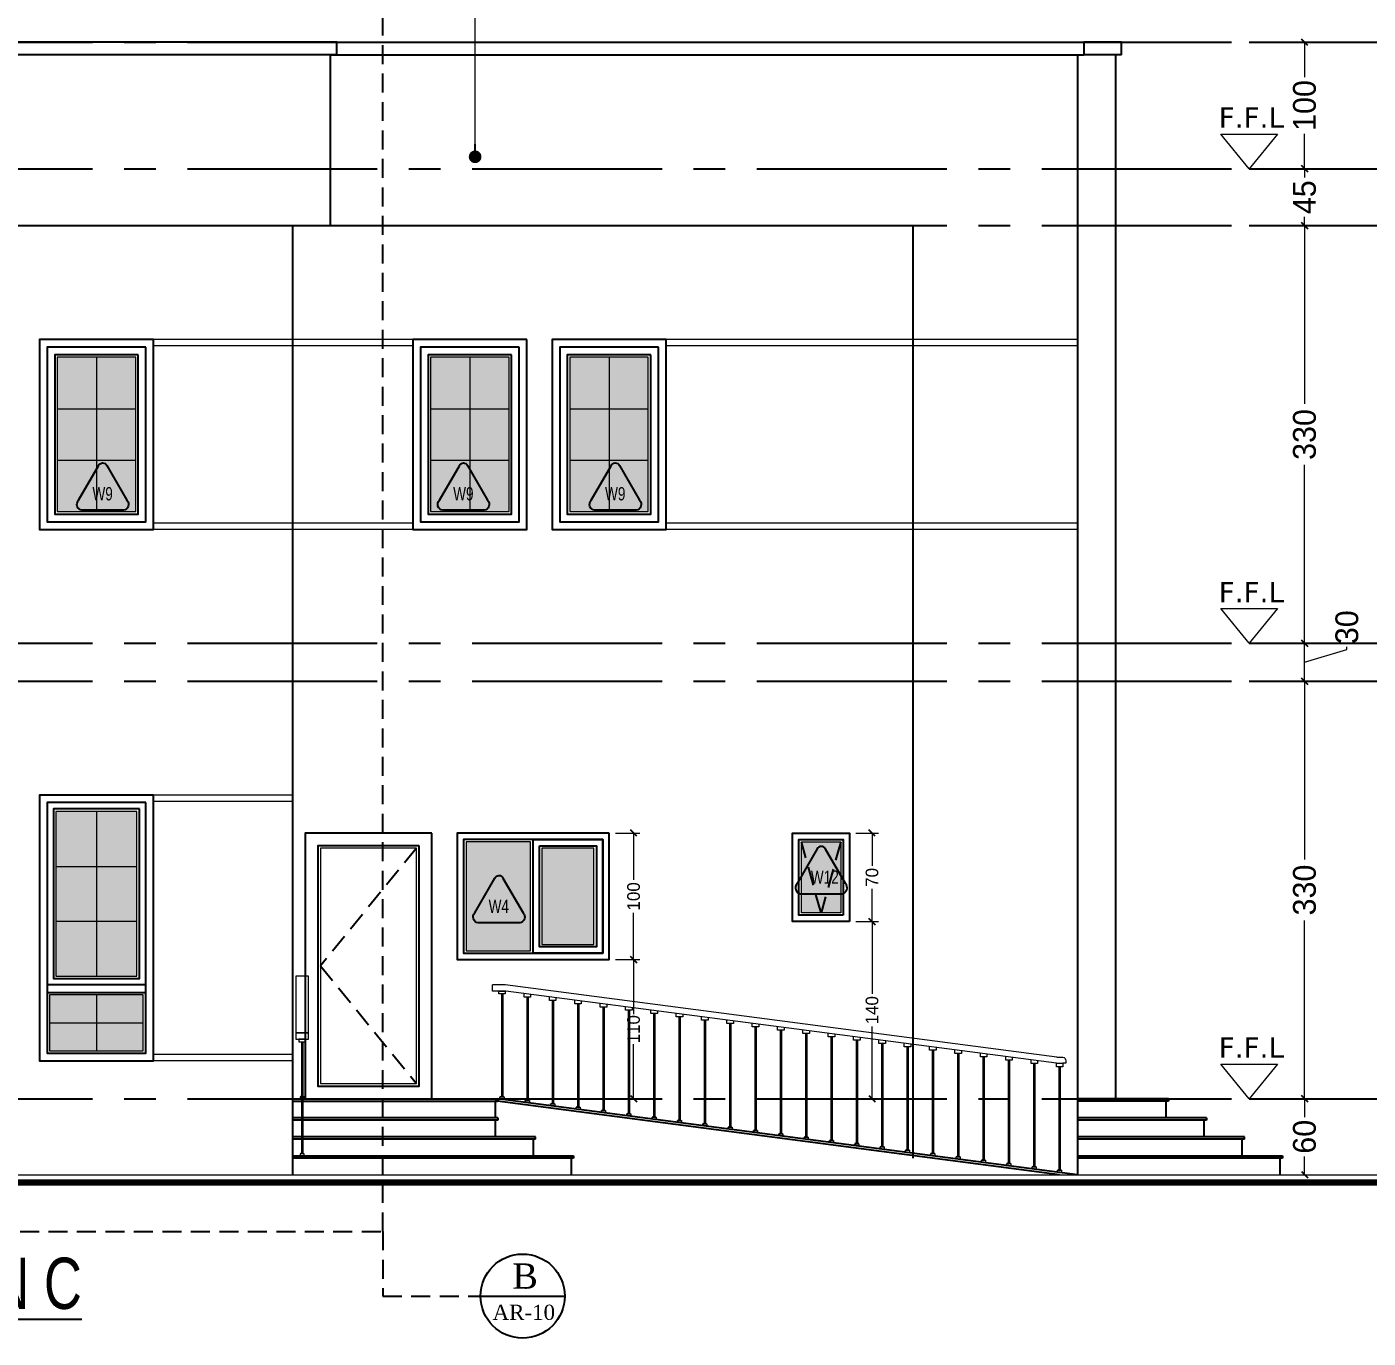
# Model space of a CAD drawing. Header units: centimetres. Extents: x 7997 to 116674, y 1017 to 13844.
# Drawn here: x 66332 to 67391, y 8759 to 9795 of the extents above; entities that cross this region are included whole.
import ezdxf
from ezdxf.enums import TextEntityAlignment as Align

# ---------------------------------------------------------------- set-up
doc = ezdxf.new("R2010")
doc.units = ezdxf.units.CM
doc.header["$LTSCALE"] = 200
doc.header["$PDMODE"] = 2
for name, pattern in [('A-106-Typical Floor Plan$0$HIDDEN', [0.375, 0.25, -0.125]), ('CENTER2', [1.125, 0.75, -0.125, 0.125, -0.125]), ('DASHED2', [0.375, 0.25, -0.125])]:
    doc.linetypes.add(name, pattern=pattern)
for name, color, linetype in [('AXIS', 9, 'CENTER2'), ('COL', 1, 'Continuous'), ('DIM', 11, 'Continuous'), ('GRID', 9, 'DASHED2'), ('STEP', 7, 'Continuous'), ('WIN', 6, 'Continuous'), ('ZZ', 240, 'Continuous')]:
    doc.layers.add(name, color=color, linetype=linetype)
for name, color, linetype, lineweight in [('FIXTURE', 6, 'Continuous', 13), ('HAT', 8, 'Continuous', 9), ('Level 10', 7, 'Continuous', 0), ('TEXT', 6, 'Continuous', 18), ('WALL', 3, 'Continuous', 25)]:
    doc.layers.add(name, color=color, linetype=linetype, lineweight=lineweight)
doc.styles.add('sheet notes', font='verdana.ttf')
doc.styles.add('STYLE1', font='times.ttf')
doc.styles.add('style8', font='swisscl.ttf', dxfattribs={"width": 0.8})
doc.styles.add('SWISS', font='swisscl.ttf')
doc.styles.add('T2', font='')
doc.styles.get('T2').set_extended_font_data('Elisia')
doc.dimstyles.new('NORMAL', dxfattribs={"dimtxt": 18, "dimasz": 5, "dimexe": 5, "dimexo": 5, "dimgap": 1, "dimtad": 0, "dimdec": 0, "dimdsep": 46, "dimtxsty": 'T2', "dimblk1": 'OBLIQUE', "dimblk2": 'OBLIQUE', "dimsah": 1, "dimcen": 0.09, "dimclrd": 4, "dimclre": 4, "dimclrt": 6, "dimadec": 0, "dimazin": 0, "dimtfac": 1, "dimtdec": 0, "dimtofl": 0, "dimtmove": 1, "dimatfit": 2, "dimldrblk": 'OPEN30', "dimfxl": 0, "dimtolj": 1, "dimtzin": 0, "dimlwd": 5, "dimlwe": 5, "dimarcsym": 0})
doc.dimstyles.new('NORMAL-1', dxfattribs={"dimtxt": 10, "dimasz": 5, "dimexe": 5, "dimexo": 5, "dimgap": 1, "dimtad": 0, "dimdec": 0, "dimdsep": 46, "dimtxsty": 'T2', "dimblk1": 'OBLIQUE', "dimblk2": 'OBLIQUE', "dimsah": 1, "dimcen": 0.09, "dimclrd": 4, "dimclre": 4, "dimclrt": 6, "dimadec": 0, "dimazin": 0, "dimtfac": 1, "dimtdec": 0, "dimtofl": 0, "dimtmove": 1, "dimatfit": 3, "dimldrblk": 'OPEN30', "dimfxl": 0, "dimtolj": 1, "dimtzin": 0, "dimlwd": 5, "dimlwe": 5, "dimarcsym": 0})

# ---------------------------------------------------------------- blocks, each defined once
blk = doc.blocks.new('_OBLIQUE')
at = {"color": 0, "linetype": 'ByBlock'}
blk.add_line((-0.5, -0.5), (0.5, 0.5), dxfattribs=at)
blk = doc.blocks.new('DOT')
at = {"color": 0, "linetype": 'ByBlock'}
blk.add_line((-0.5, 0), (-1, 0), dxfattribs=at)
at = {"color": 0, "linetype": 'ByBlock', "const_width": 0.5}
blk.add_lwpolyline([(-0.25, 0, 1), (0.25, 0, 1)], format="xyb", close=True, dxfattribs=at)
blk = doc.blocks.new('*D928')
at = {"layer": 'Defpoints', "color": 0, "transparency": 16777216}
for p in [(67341.1, 8948), (67341.1, 8948), (67341.1, 8888)]:
    blk.add_point(p, dxfattribs=at)
at = {"layer": 'WALL', "color": 4, "lineweight": 5, "transparency": 16777216}
for p, q in [((67341.1, 8948), (67341.1, 8933.6)), ((67341.1, 8888), (67341.1, 8902.5))]:
    blk.add_line(p, q, dxfattribs=at)
at = {"layer": 'WALL', "color": 4, "lineweight": 5, "transparency": 16777216, "xscale": 5, "yscale": 5, "zscale": 5}
for p, rotation in [((67341.1, 8948), 90), ((67341.1, 8888), 270)]:
    blk.add_blockref('_OBLIQUE', p, dxfattribs=dict(at, rotation=rotation))
at = {"layer": 'WALL', "color": 6, "transparency": 16777216, "insert": (67341.1, 8918), "char_height": 18, "attachment_point": 5, "rotation": 90, "style": 'T2'}
blk.add_mtext('\\A1;60', dxfattribs=at)
blk = doc.blocks.new('_Open30')
at = {"color": 0, "linetype": 'ByBlock', "lineweight": -2}
for p, q in [((-1, 0.27), (0, 0)), ((0, 0), (-1, -0.27)), ((0, 0), (-1, 0))]:
    blk.add_line(p, q, dxfattribs=at)
blk = doc.blocks.new('*D929')
at = {"layer": 'Defpoints', "color": 0, "transparency": 16777216}
for p in [(67341.1, 9308), (67341.1, 9308), (67341.1, 9278)]:
    blk.add_point(p, dxfattribs=at)
at = {"layer": 'WALL', "color": 4, "lineweight": 5, "transparency": 16777216}
for p, q in [((67341.1, 9278), (67341.1, 9308)), ((67374.6, 9303.1), (67374.6, 9305.1)), ((67341.1, 9293), (67374.6, 9303.1))]:
    blk.add_line(p, q, dxfattribs=at)
at = {"layer": 'WALL', "color": 4, "lineweight": 5, "transparency": 16777216, "xscale": 5, "yscale": 5, "zscale": 5}
for p, rotation in [((67341.1, 9308), 90), ((67341.1, 9278), 270)]:
    blk.add_blockref('_OBLIQUE', p, dxfattribs=dict(at, rotation=rotation))
at = {"layer": 'WALL', "color": 6, "transparency": 16777216, "insert": (67374.6, 9320.7), "char_height": 18, "attachment_point": 5, "rotation": 90, "style": 'T2'}
blk.add_mtext('\\A1;30', dxfattribs=at)
blk = doc.blocks.new('*D930')
at = {"layer": 'Defpoints', "color": 0, "transparency": 16777216}
for p in [(67341.1, 9683), (67341.1, 9683), (67341.1, 9638)]:
    blk.add_point(p, dxfattribs=at)
at = {"layer": 'WALL', "color": 4, "lineweight": 5, "transparency": 16777216}
for p, q in [((67341.1, 9683), (67341.1, 9676.1)), ((67341.1, 9638), (67341.1, 9645))]:
    blk.add_line(p, q, dxfattribs=at)
at = {"layer": 'WALL', "color": 4, "lineweight": 5, "transparency": 16777216, "xscale": 5, "yscale": 5, "zscale": 5}
for p, rotation in [((67341.1, 9683), 90), ((67341.1, 9638), 270)]:
    blk.add_blockref('_OBLIQUE', p, dxfattribs=dict(at, rotation=rotation))
at = {"layer": 'WALL', "color": 6, "transparency": 16777216, "insert": (67341.1, 9660.5), "char_height": 18, "attachment_point": 5, "rotation": 90, "style": 'T2'}
blk.add_mtext('\\A1;45', dxfattribs=at)
blk = doc.blocks.new('*D940')
at = {"layer": 'Defpoints', "color": 0, "transparency": 16777216}
for p in [(67341.1, 9278), (67347, 9278), (67341.1, 8948)]:
    blk.add_point(p, dxfattribs=at)
at = {"layer": 'DIM', "color": 4, "lineweight": 5, "transparency": 16777216}
for p, q in [((67342, 9278), (67336.1, 9278)), ((67341.1, 9278), (67341.1, 9137.2)), ((67341.1, 8948), (67341.1, 9088.9))]:
    blk.add_line(p, q, dxfattribs=at)
at = {"layer": 'DIM', "color": 4, "lineweight": 5, "transparency": 16777216, "xscale": 5, "yscale": 5, "zscale": 5}
for p, rotation in [((67341.1, 9278), 90), ((67341.1, 8948), 270)]:
    blk.add_blockref('_OBLIQUE', p, dxfattribs=dict(at, rotation=rotation))
at = {"layer": 'DIM', "color": 6, "transparency": 16777216, "insert": (67341.1, 9113), "char_height": 18, "attachment_point": 5, "rotation": 90, "style": 'T2'}
blk.add_mtext('\\A1;330', dxfattribs=at)
blk = doc.blocks.new('*D941')
at = {"layer": 'Defpoints', "color": 0, "transparency": 16777216}
for p in [(67341.1, 9638), (67353.8, 9638), (67341.1, 9308)]:
    blk.add_point(p, dxfattribs=at)
at = {"layer": 'DIM', "color": 4, "lineweight": 5, "transparency": 16777216}
for p, q in [((67348.8, 9638), (67336.1, 9638)), ((67341.1, 9638), (67341.1, 9497.2)), ((67341.1, 9308), (67341.1, 9448.9))]:
    blk.add_line(p, q, dxfattribs=at)
at = {"layer": 'DIM', "color": 4, "lineweight": 5, "transparency": 16777216, "xscale": 5, "yscale": 5, "zscale": 5}
for p, rotation in [((67341.1, 9638), 90), ((67341.1, 9308), 270)]:
    blk.add_blockref('_OBLIQUE', p, dxfattribs=dict(at, rotation=rotation))
at = {"layer": 'DIM', "color": 6, "transparency": 16777216, "insert": (67341.1, 9473), "char_height": 18, "attachment_point": 5, "rotation": 90, "style": 'T2'}
blk.add_mtext('\\A1;330', dxfattribs=at)
blk = doc.blocks.new('*D942')
at = {"layer": 'Defpoints', "color": 0, "transparency": 16777216}
for p in [(67339.4, 9783), (67341.1, 9783), (67341.1, 9683)]:
    blk.add_point(p, dxfattribs=at)
at = {"layer": 'DIM', "color": 4, "lineweight": 5, "transparency": 16777216}
for p, q in [((67341.1, 9783), (67341.1, 9755.5)), ((67344.4, 9783), (67346.1, 9783)), ((67341.1, 9683), (67341.1, 9710.6))]:
    blk.add_line(p, q, dxfattribs=at)
at = {"layer": 'DIM', "color": 4, "lineweight": 5, "transparency": 16777216, "xscale": 5, "yscale": 5, "zscale": 5}
for p, rotation in [((67341.1, 9783), 90), ((67341.1, 9683), 270)]:
    blk.add_blockref('_OBLIQUE', p, dxfattribs=dict(at, rotation=rotation))
at = {"layer": 'DIM', "color": 6, "transparency": 16777216, "insert": (67341.1, 9733), "char_height": 18, "attachment_point": 5, "rotation": 90, "style": 'T2'}
blk.add_mtext('\\A1;100', dxfattribs=at)
blk = doc.blocks.new('*D1434')
at = {"layer": 'Defpoints', "color": 0, "transparency": 16777216}
for p in [(66791.6, 9058), (66811, 9058), (66791.6, 8948)]:
    blk.add_point(p, dxfattribs=at)
at = {"layer": 'DIM', "color": 4, "lineweight": 5, "transparency": 16777216}
for p, q in [((66796.6, 9058), (66816, 9058)), ((66811, 9058), (66811, 9015)), ((66811, 8948), (66811, 8991.1)), ((66796.6, 8948), (66816, 8948))]:
    blk.add_line(p, q, dxfattribs=at)
at = {"layer": 'DIM', "color": 4, "lineweight": 5, "transparency": 16777216, "xscale": 5, "yscale": 5, "zscale": 5}
for p, rotation in [((66811, 9058), 90), ((66811, 8948), 270)]:
    blk.add_blockref('_OBLIQUE', p, dxfattribs=dict(at, rotation=rotation))
at = {"layer": 'DIM', "color": 6, "transparency": 16777216, "insert": (66811, 9003), "char_height": 10, "attachment_point": 5, "rotation": 90, "style": 'T2'}
blk.add_mtext('\\A1;110', dxfattribs=at)
blk = doc.blocks.new('*D1435')
at = {"layer": 'Defpoints', "color": 0, "transparency": 16777216}
for p in [(66791.6, 9158), (66811, 9158), (66791.6, 9058)]:
    blk.add_point(p, dxfattribs=at)
at = {"layer": 'DIM', "color": 4, "lineweight": 5, "transparency": 16777216}
for p, q in [((66796.6, 9158), (66816, 9158)), ((66811, 9158), (66811, 9121)), ((66811, 9058), (66811, 9095.1)), ((66796.6, 9058), (66816, 9058))]:
    blk.add_line(p, q, dxfattribs=at)
at = {"layer": 'DIM', "color": 4, "lineweight": 5, "transparency": 16777216, "xscale": 5, "yscale": 5, "zscale": 5}
for p, rotation in [((66811, 9158), 90), ((66811, 9058), 270)]:
    blk.add_blockref('_OBLIQUE', p, dxfattribs=dict(at, rotation=rotation))
at = {"layer": 'DIM', "color": 6, "transparency": 16777216, "insert": (66811, 9108), "char_height": 10, "attachment_point": 5, "rotation": 90, "style": 'T2'}
blk.add_mtext('\\A1;100', dxfattribs=at)
blk = doc.blocks.new('*D1436')
at = {"layer": 'Defpoints', "color": 0, "ltscale": 150, "transparency": 16777216}
for p in [(66981.6, 9158), (66999.4, 9158), (66981.6, 9088)]:
    blk.add_point(p, dxfattribs=at)
at = {"layer": 'DIM', "color": 4, "lineweight": 5, "ltscale": 150, "transparency": 16777216}
for p, q in [((66986.6, 9158), (67004.4, 9158)), ((66999.4, 9158), (66999.4, 9132.1)), ((66999.4, 9088), (66999.4, 9114)), ((66986.6, 9088), (67004.4, 9088))]:
    blk.add_line(p, q, dxfattribs=at)
at = {"layer": 'DIM', "color": 4, "lineweight": 5, "ltscale": 150, "transparency": 16777216, "xscale": 5, "yscale": 5, "zscale": 5}
for p, rotation in [((66999.4, 9158), 90), ((66999.4, 9088), 270)]:
    blk.add_blockref('_OBLIQUE', p, dxfattribs=dict(at, rotation=rotation))
at = {"layer": 'DIM', "color": 6, "ltscale": 150, "transparency": 16777216, "insert": (66999.4, 9123), "char_height": 10, "attachment_point": 5, "rotation": 90, "style": 'T2'}
blk.add_mtext('\\A1;70', dxfattribs=at)
blk = doc.blocks.new('*D1437')
at = {"layer": 'Defpoints', "color": 0, "ltscale": 150, "transparency": 16777216}
for p in [(66981.6, 9088), (66981.6, 8948), (66999.4, 8948)]:
    blk.add_point(p, dxfattribs=at)
at = {"layer": 'DIM', "color": 4, "lineweight": 5, "ltscale": 150, "transparency": 16777216}
for p, q in [((66986.6, 9088), (67004.4, 9088)), ((66999.4, 9088), (66999.4, 9031)), ((66999.4, 8948), (66999.4, 9005.1)), ((66986.6, 8948), (67004.4, 8948))]:
    blk.add_line(p, q, dxfattribs=at)
at = {"layer": 'DIM', "color": 4, "lineweight": 5, "ltscale": 150, "transparency": 16777216, "xscale": 5, "yscale": 5, "zscale": 5}
for p, rotation in [((66999.4, 9088), 90), ((66999.4, 8948), 270)]:
    blk.add_blockref('_OBLIQUE', p, dxfattribs=dict(at, rotation=rotation))
at = {"layer": 'DIM', "color": 6, "ltscale": 150, "transparency": 16777216, "insert": (66999.4, 9018), "char_height": 10, "attachment_point": 5, "rotation": 90, "style": 'T2'}
blk.add_mtext('\\A1;140', dxfattribs=at)

msp = doc.modelspace()

# ---------------------------------------------------------------- hatches: boundary and pattern name
at = {"layer": 'WALL'}
h = msp.add_hatch(color=5, dxfattribs=at)
h.set_gradient(color1=(0, 0, 255), one_color=1, tint=1, name='INVHEMISPHERICAL')
h.paths.add_polyline_path([(66417.6049, 9534.0491), (66355.6049, 9534.0491), (66355.6049, 9412.0491), (66417.6049, 9412.0491)])
h = msp.add_hatch(color=5, dxfattribs=at)
h.set_gradient(color1=(0, 0, 255), one_color=1, tint=1, name='INVHEMISPHERICAL')
h.paths.add_polyline_path([(66712.6049, 9534.0491), (66650.6049, 9534.0491), (66650.6049, 9412.0491), (66712.6049, 9412.0491)])
h = msp.add_hatch(color=5, dxfattribs=at)
h.set_gradient(color1=(0, 0, 255), one_color=1, tint=1, name='INVHEMISPHERICAL')
h.paths.add_polyline_path([(66822.6049, 9534.0491), (66760.6049, 9534.0491), (66760.6049, 9412.0491), (66822.6049, 9412.0491)])
h = msp.add_hatch(color=5, dxfattribs=at)
h.set_gradient(color1=(0, 0, 255), one_color=1, tint=1, name='INVHEMISPHERICAL')
h.paths.add_polyline_path([(66423.6049, 9030.0491), (66349.6049, 9030.0491), (66349.6049, 8986.0491), (66423.6049, 8986.0491)])
h.paths.add_polyline_path([(66418.6049, 9175.0491), (66354.6049, 9175.0491), (66354.6049, 9045.0491), (66418.6049, 9045.0491)])
h = msp.add_hatch(color=5, dxfattribs=at)
h.set_gradient(color1=(0, 0, 255), one_color=1, tint=1, name='INVHEMISPHERICAL')
h.paths.add_polyline_path([(66779.6049, 9146.0491), (66738.6049, 9146.0491), (66738.6049, 9070.0491), (66779.6049, 9070.0491)])
h.paths.add_polyline_path([(66729.6049, 9151.0491), (66678.6049, 9151.0491), (66678.6049, 9065.0491), (66729.6049, 9065.0491)])
h = msp.add_hatch(color=5, dxfattribs=at)
h.set_gradient(color1=(0, 0, 255), one_color=1, tint=1, name='INVHEMISPHERICAL')
h.paths.add_polyline_path([(66974.6049, 9095.0491), (66943.6049, 9095.0491), (66943.6049, 9151.0491), (66974.6049, 9151.0491)])

# ---------------------------------------------------------------- linework, layer by layer
at = {"layer": 'AXIS'}
for p, q in [((65783.4419, 9783.0491), (67612.1301, 9783.0491)), ((65783.4419, 9683.0491), (67612.1301, 9683.0491)), ((65783.4419, 9638.0491), (67612.1301, 9638.0491)), ((65783.4419, 9308.0491), (67612.1301, 9308.0491)), ((65783.4419, 9278.0491), (67612.1301, 9278.0491)), ((65783.4419, 8948.0491), (67612.1301, 8948.0491))]:
    msp.add_line(p, q, dxfattribs=at)
at = {"layer": 'COL', "ltscale": 150}
for p, q in [((66576.6049, 9783.0491), (66086.6049, 9783.0491)), ((66576.6049, 9773.0491), (66576.6049, 9783.0491)), ((66576.6049, 9773.0491), (66086.6049, 9773.0491)), ((66571.6049, 9638.0491), (66571.6049, 9773.0491)), ((66221.6049, 9638.0491), (66571.6049, 9638.0491)), ((66541.6049, 9638.0491), (66541.6049, 9028.0491)), ((66541.6049, 9638.0491), (66541.6049, 8888.0491))]:
    msp.add_line(p, q, dxfattribs=at)
at = {"layer": 'FIXTURE'}
for p, q in [((66699.4936, 9033.0468), (66699.4936, 9038.0468)), ((66709.4923, 9038.0468), (66699.4936, 9038.0468)), ((66710.1431, 9033.0468), (66699.4936, 9033.0468)), ((66706.5598, 9031.0468), (66706.5598, 8950.0491)), ((66707.5598, 9031.0468), (66707.5598, 8950.0491)), ((67145.3336, 8980.9497), (66709.4923, 9038.0468)), ((67145.0157, 8976.0766), (66710.1431, 9033.0468)), ((66726.5836, 9028.4175), (66726.5836, 8947.1886)), ((66727.5836, 9028.4175), (66727.5836, 8947.1886)), ((66746.6073, 9025.7943), (66746.6073, 8944.5654)), ((66747.6073, 9025.7943), (66747.6073, 8944.5654)), ((66766.6311, 9023.1711), (66766.6311, 8941.9422)), ((66767.6311, 9023.1711), (66767.6311, 8941.9422)), ((66786.6548, 9020.5479), (66786.6548, 8939.319)), ((66787.6548, 9020.5479), (66787.6548, 8939.319)), ((66806.6785, 9017.9247), (66806.6785, 8936.6958)), ((66807.6785, 9017.9247), (66807.6785, 8936.6958)), ((66826.7023, 9015.3015), (66826.7023, 8934.0726)), ((66827.7023, 9015.3015), (66827.7023, 8934.0726)), ((66846.726, 9012.6783), (66846.726, 8931.4494)), ((66847.726, 9012.6783), (66847.726, 8931.4494)), ((66866.7497, 9010.0551), (66866.7497, 8928.8262)), ((66867.7497, 9010.0551), (66867.7497, 8928.8262)), ((66886.7735, 9007.4319), (66886.7735, 8926.203)), ((66887.7735, 9007.4319), (66887.7735, 8926.203)), ((66906.7972, 9004.8087), (66906.7972, 8923.5798)), ((66907.7972, 9004.8087), (66907.7972, 8923.5798)), ((66926.8209, 9002.1855), (66926.8209, 8920.9566)), ((66927.8209, 9002.1855), (66927.8209, 8920.9566)), ((66946.8447, 8999.5623), (66946.8447, 8918.3334)), ((66947.8447, 8999.5623), (66947.8447, 8918.3334)), ((66548.6512, 8993.0491), (66548.6512, 8950.0491)), ((66548.6512, 8993.0491), (66548.6512, 8905.0491)), ((66549.6512, 8993.0491), (66549.6512, 8950.0491)), ((66549.6512, 8993.0491), (66549.6512, 8905.0491)), ((66966.8684, 8996.9391), (66966.8684, 8915.7102)), ((66967.8684, 8996.9391), (66967.8684, 8915.7102)), ((66986.8921, 8994.3159), (66986.8921, 8913.087)), ((66987.8921, 8994.3159), (66987.8921, 8913.087)), ((67006.9159, 8991.6927), (67006.9159, 8910.4638)), ((67007.9159, 8991.6927), (67007.9159, 8910.4638)), ((67026.9396, 8989.0695), (67026.9396, 8907.8406)), ((67027.9396, 8989.0695), (67027.9396, 8907.8406)), ((67046.9633, 8986.4463), (67046.9633, 8905.2174)), ((67047.9633, 8986.4463), (67047.9633, 8905.2174)), ((67066.9871, 8983.8232), (67066.9871, 8902.5942)), ((67067.9871, 8983.8232), (67067.9871, 8902.5942)), ((67087.0108, 8981.2), (67087.0108, 8899.971)), ((67088.0108, 8981.2), (67088.0108, 8899.971)), ((67107.0346, 8978.5768), (67107.0346, 8897.3478)), ((67108.0346, 8978.5768), (67108.0346, 8897.3478)), ((67145.3336, 8980.9497), (67150.1483, 8980.9497)), ((67127.0583, 8975.9536), (67127.0583, 8894.7247)), ((67128.0583, 8975.9536), (67128.0583, 8894.7247)), ((67145.0157, 8976.0766), (67150.1483, 8976.0766)), ((67147.082, 8973.3304), (67147.082, 8892.1015)), ((67148.082, 8973.3304), (67148.082, 8892.1015))]:
    msp.add_line(p, q, dxfattribs=at)
for points in [[(66554.2778, 9045.0491), (66544.0247, 9045.0491), (66544.0247, 9000.0491), (66554.2778, 9000.0491)], [(66704.4936, 9033.0468), (66709.6261, 9033.0468), (66709.6261, 9031.0468), (66704.4936, 9031.0468)], [(66554.2778, 9000.0491), (66544.0247, 9000.0491), (66544.0247, 8995.0491), (66554.2778, 8995.0491)], [(66551.7175, 8995.0491), (66546.5849, 8995.0491), (66546.5849, 8993.0491), (66551.7175, 8993.0491)], [(66550.7912, 8949.513), (66547.535, 8949.513), (66547.535, 8948.0491), (66550.7912, 8948.0491)], [(66550.7912, 8904.513), (66547.535, 8904.513), (66547.535, 8903.0491), (66550.7912, 8903.0491)]]:
    msp.add_lwpolyline(points, close=True, dxfattribs=at)
for points in [[(66729.6499, 9030.4913), (66729.6499, 9028.4175), (66724.5173, 9028.4175), (66724.5173, 9031.1637)], [(66749.6736, 9027.8682), (66749.6736, 9025.7943), (66744.541, 9025.7943), (66744.541, 9028.5405)], [(66769.6973, 9025.245), (66769.6973, 9023.1711), (66764.5648, 9023.1711), (66764.5648, 9025.9173)], [(66789.7211, 9022.6218), (66789.7211, 9020.5479), (66784.5885, 9020.5479), (66784.5885, 9023.2941)], [(66809.7448, 9019.9986), (66809.7448, 9017.9247), (66804.6122, 9017.9247), (66804.6122, 9020.671)], [(66829.7685, 9017.3754), (66829.7685, 9015.3015), (66824.636, 9015.3015), (66824.636, 9018.0478)], [(66849.7923, 9014.7522), (66849.7923, 9012.6783), (66844.6597, 9012.6783), (66844.6597, 9015.4246)], [(66869.816, 9012.129), (66869.816, 9010.0551), (66864.6834, 9010.0551), (66864.6834, 9012.8014)], [(66889.8398, 9009.5058), (66889.8398, 9007.4319), (66884.7072, 9007.4319), (66884.7072, 9010.1782)], [(66909.8635, 9006.8826), (66909.8635, 9004.8087), (66904.7309, 9004.8087), (66904.7309, 9007.555)], [(66929.8872, 9004.2594), (66929.8872, 9002.1855), (66924.7547, 9002.1855), (66924.7547, 9004.9318)], [(66949.911, 9001.6362), (66949.911, 8999.5623), (66944.7784, 8999.5623), (66944.7784, 9002.3086)], [(66969.9347, 8999.013), (66969.9347, 8996.9391), (66964.8021, 8996.9391), (66964.8021, 8999.6854)], [(66989.9584, 8996.3898), (66989.9584, 8994.3159), (66984.8259, 8994.3159), (66984.8259, 8997.0622)], [(67009.9822, 8993.7666), (67009.9822, 8991.6927), (67004.8496, 8991.6927), (67004.8496, 8994.439)], [(67030.0059, 8991.1434), (67030.0059, 8989.0695), (67024.8733, 8989.0695), (67024.8733, 8991.8158)], [(67050.0296, 8988.5202), (67050.0296, 8986.4463), (67044.8971, 8986.4463), (67044.8971, 8989.1926)], [(67070.0534, 8985.897), (67070.0534, 8983.8232), (67064.9208, 8983.8232), (67064.9208, 8986.5694)], [(67090.0771, 8983.2738), (67090.0771, 8981.2), (67084.9445, 8981.2), (67084.9445, 8983.9462)], [(67110.1008, 8980.6506), (67110.1008, 8978.5768), (67104.9683, 8978.5768), (67104.9683, 8981.323)], [(67130.1246, 8978.0274), (67130.1246, 8975.9536), (67124.992, 8975.9536), (67124.992, 8978.6998)], [(67150.1483, 8976.0766), (67150.1483, 8973.3304), (67145.0157, 8973.3304), (67145.0157, 8976.0766)], [(66550.1755, 8949.513), (66550.1755, 8950.0491), (66548.2156, 8950.0491), (66548.2156, 8949.513)], [(66705.4199, 8947.7898), (66705.4199, 8949.513), (66708.6761, 8949.513), (66708.6761, 8947.3246)], [(66706.0355, 8949.513), (66706.0355, 8950.0491), (66707.9954, 8950.0491), (66707.9954, 8949.513)], [(66725.4436, 8945.1881), (66725.4436, 8946.6525), (66728.6998, 8946.6525), (66728.6998, 8944.7615)], [(66726.0593, 8946.6525), (66726.0593, 8947.1886), (66728.0192, 8947.1886), (66728.0192, 8946.6525)], [(66746.083, 8944.0293), (66746.083, 8944.5654), (66748.0429, 8944.5654), (66748.0429, 8944.0293)], [(66745.4674, 8942.5649), (66745.4674, 8944.0293), (66748.7235, 8944.0293), (66748.7235, 8942.1383)], [(66765.4911, 8939.9417), (66765.4911, 8941.4061), (66768.7473, 8941.4061), (66768.7473, 8939.5152)], [(66766.1068, 8941.4061), (66766.1068, 8941.9422), (66768.0666, 8941.9422), (66768.0666, 8941.4061)], [(66785.5148, 8937.3185), (66785.5148, 8938.7829), (66788.771, 8938.7829), (66788.771, 8936.892)], [(66786.1305, 8938.7829), (66786.1305, 8939.319), (66788.0904, 8939.319), (66788.0904, 8938.7829)], [(66805.5386, 8934.6953), (66805.5386, 8936.1597), (66808.7947, 8936.1597), (66808.7947, 8934.2688)], [(66806.1542, 8936.1597), (66806.1542, 8936.6958), (66808.1141, 8936.6958), (66808.1141, 8936.1597)], [(66826.178, 8933.5365), (66826.178, 8934.0726), (66828.1378, 8934.0726), (66828.1378, 8933.5365)], [(66825.5623, 8932.0721), (66825.5623, 8933.5365), (66828.8185, 8933.5365), (66828.8185, 8931.6456)], [(66845.586, 8929.4489), (66845.586, 8930.9133), (66848.8422, 8930.9133), (66848.8422, 8929.0224)], [(66846.2017, 8930.9133), (66846.2017, 8931.4494), (66848.1616, 8931.4494), (66848.1616, 8930.9133)], [(66865.6098, 8926.8257), (66865.6098, 8928.2901), (66868.866, 8928.2901), (66868.866, 8926.3992)], [(66866.2254, 8928.2901), (66866.2254, 8928.8262), (66868.1853, 8928.8262), (66868.1853, 8928.2901)], [(66885.6335, 8924.2025), (66885.6335, 8925.6669), (66888.8897, 8925.6669), (66888.8897, 8923.776)], [(66886.2492, 8925.6669), (66886.2492, 8926.203), (66888.209, 8926.203), (66888.209, 8925.6669)], [(66906.2729, 8923.0437), (66906.2729, 8923.5798), (66908.2328, 8923.5798), (66908.2328, 8923.0437)], [(66905.6572, 8921.5793), (66905.6572, 8923.0437), (66908.9134, 8923.0437), (66908.9134, 8921.1528)], [(66925.681, 8918.9562), (66925.681, 8920.4205), (66928.9372, 8920.4205), (66928.9372, 8918.5296)], [(66926.2966, 8920.4205), (66926.2966, 8920.9566), (66928.2565, 8920.9566), (66928.2565, 8920.4205)], [(66945.7047, 8916.333), (66945.7047, 8917.7973), (66948.9609, 8917.7973), (66948.9609, 8915.9064)], [(66946.3204, 8917.7973), (66946.3204, 8918.3334), (66948.2803, 8918.3334), (66948.2803, 8917.7973)], [(66965.7284, 8913.7098), (66965.7284, 8915.1741), (66968.9846, 8915.1741), (66968.9846, 8913.2832)], [(66966.3441, 8915.1741), (66966.3441, 8915.7102), (66968.304, 8915.7102), (66968.304, 8915.1741)], [(66986.3678, 8912.5509), (66986.3678, 8913.087), (66988.3277, 8913.087), (66988.3277, 8912.5509)], [(66550.1755, 8904.513), (66550.1755, 8905.0491), (66548.2156, 8905.0491), (66548.2156, 8904.513)], [(66985.7522, 8911.0866), (66985.7522, 8912.5509), (66989.0084, 8912.5509), (66989.0084, 8910.66)], [(67005.7759, 8908.4634), (67005.7759, 8909.9277), (67009.0321, 8909.9277), (67009.0321, 8908.0368)], [(67006.3916, 8909.9277), (67006.3916, 8910.4638), (67008.3515, 8910.4638), (67008.3515, 8909.9277)], [(67025.7997, 8905.8402), (67025.7997, 8907.3046), (67029.0558, 8907.3046), (67029.0558, 8905.4136)], [(67026.4153, 8907.3046), (67026.4153, 8907.8406), (67028.3752, 8907.8406), (67028.3752, 8907.3046)], [(67045.8234, 8903.217), (67045.8234, 8904.6814), (67049.0796, 8904.6814), (67049.0796, 8902.7904)], [(67046.4391, 8904.6814), (67046.4391, 8905.2174), (67048.3989, 8905.2174), (67048.3989, 8904.6814)], [(67065.8471, 8900.5938), (67065.8471, 8902.0582), (67069.1033, 8902.0582), (67069.1033, 8900.1672)], [(67066.4628, 8902.0582), (67066.4628, 8902.5942), (67068.4227, 8902.5942), (67068.4227, 8902.0582)], [(67085.8709, 8897.9706), (67085.8709, 8899.435), (67089.127, 8899.435), (67089.127, 8897.544)], [(67086.4865, 8899.435), (67086.4865, 8899.971), (67088.4464, 8899.971), (67088.4464, 8899.435)], [(67105.8946, 8895.3474), (67105.8946, 8896.8118), (67109.1508, 8896.8118), (67109.1508, 8894.9208)], [(67106.5103, 8896.8118), (67106.5103, 8897.3478), (67108.4701, 8897.3478), (67108.4701, 8896.8118)], [(67125.9183, 8892.7242), (67125.9183, 8894.1886), (67129.1745, 8894.1886), (67129.1745, 8892.2976)], [(67126.534, 8894.1886), (67126.534, 8894.7247), (67128.4939, 8894.7247), (67128.4939, 8894.1886)], [(67145.9421, 8890.101), (67145.9421, 8891.5654), (67149.1983, 8891.5654), (67149.1983, 8889.6744)], [(67146.5577, 8891.5654), (67146.5577, 8892.1015), (67148.5176, 8892.1015), (67148.5176, 8891.5654)]]:
    msp.add_lwpolyline(points, dxfattribs=at)
msp.add_lwpolyline([(67150.1483, 8980.9497, -0.351597804), (67152.4983, 8978.021), (67152.4983, 8976.0766), (67150.1483, 8976.0766)], format="xyb", dxfattribs=at)
at = {"layer": 'GRID', "linetype": 'Continuous', "ltscale": 150}
msp.add_line((66690.0608, 8792.0694), (66756.5395, 8792.0694), dxfattribs=at)
msp.add_circle((66723.3001, 8792.0694), 33.2394, dxfattribs=at)
at = {"layer": 'HAT', "ltscale": 150}
for p, q in [((66636.6049, 9548.0491), (66431.6049, 9548.0491)), ((66636.6049, 9543.0491), (66431.6049, 9543.0491)), ((67161.6049, 9548.0491), (66836.6049, 9548.0491)), ((67161.6049, 9543.0491), (66836.6049, 9543.0491)), ((66386.6049, 9534.0491), (66386.6049, 9412.0491)), ((66681.6049, 9534.0491), (66681.6049, 9412.0491)), ((66791.6049, 9534.0491), (66791.6049, 9412.0491)), ((66355.6049, 9493.3824), (66417.6049, 9493.3824)), ((66650.6049, 9493.3824), (66712.6049, 9493.3824)), ((66760.6049, 9493.3824), (66822.6049, 9493.3824)), ((66355.6049, 9452.7158), (66417.6049, 9452.7158)), ((66650.6049, 9452.7158), (66712.6049, 9452.7158)), ((66760.6049, 9452.7158), (66822.6049, 9452.7158)), ((66636.6049, 9403.0491), (66431.6049, 9403.0491)), ((67161.6049, 9403.0491), (66836.6049, 9403.0491)), ((66636.6049, 9398.0491), (66431.6049, 9398.0491)), ((67161.6049, 9398.0491), (66836.6049, 9398.0491)), ((66541.6049, 9188.0491), (66431.6049, 9188.0491)), ((66541.6049, 9183.0491), (66431.6049, 9183.0491)), ((66386.6049, 9175.0491), (66386.6049, 9045.0491)), ((66354.6049, 9131.7158), (66418.6049, 9131.7158)), ((66354.6049, 9088.3824), (66418.6049, 9088.3824)), ((66386.6049, 9030.0491), (66386.6049, 8986.0491)), ((66349.6049, 9008.0491), (66423.6049, 9008.0491)), ((66541.6049, 8983.0491), (66431.6049, 8983.0491)), ((66541.6049, 8978.0491), (66431.6049, 8978.0491))]:
    msp.add_line(p, q, dxfattribs=at)
at = {"layer": 'HAT'}
for points in [[(67275.0219, 9710.3628), (67319.6328, 9710.3628), (67297.3274, 9683.0491)], [(67275.0219, 9335.3628), (67319.6328, 9335.3628), (67297.3274, 9308.0491)], [(66639.6049, 9146.0491), (66563.6049, 9146.0491), (66563.6049, 8960.0491), (66639.6049, 8960.0491)], [(66729.6049, 9151.0491), (66678.6049, 9151.0491), (66678.6049, 9065.0491), (66729.6049, 9065.0491)], [(66779.6049, 9146.0491), (66738.6049, 9146.0491), (66738.6049, 9070.0491), (66779.6049, 9070.0491)], [(66974.6049, 9095.0491), (66943.6049, 9095.0491), (66943.6049, 9151.0491), (66974.6049, 9151.0491)], [(67275.0219, 8975.3628), (67319.6328, 8975.3628), (67297.3274, 8948.0491)]]:
    msp.add_lwpolyline(points, close=True, dxfattribs=at)
at = {"layer": 'HAT', "ltscale": 150}
for points in [[(66417.6049, 9534.0491), (66355.6049, 9534.0491), (66355.6049, 9412.0491), (66417.6049, 9412.0491)], [(66712.6049, 9534.0491), (66650.6049, 9534.0491), (66650.6049, 9412.0491), (66712.6049, 9412.0491)], [(66822.6049, 9534.0491), (66760.6049, 9534.0491), (66760.6049, 9412.0491), (66822.6049, 9412.0491)], [(66418.6049, 9175.0491), (66354.6049, 9175.0491), (66354.6049, 9045.0491), (66418.6049, 9045.0491)], [(66423.6049, 9030.0491), (66349.6049, 9030.0491), (66349.6049, 8986.0491), (66423.6049, 8986.0491)]]:
    msp.add_lwpolyline(points, close=True, dxfattribs=at)
at = {"layer": 'Level 10'}
msp.add_line((65783.4419, 8888.0491), (67612.1301, 8888.0491), dxfattribs=at)
at = {"layer": 'Level 10', "const_width": 5}
msp.add_lwpolyline([(67612.1301, 8881.8195), (65783.4419, 8881.8195)], dxfattribs=at)
at = {"layer": 'STEP'}
for p, q in [((67297.3274, 9783.0491), (67381.4461, 9783.0491)), ((67297.3274, 9683.0491), (67381.4461, 9683.0491)), ((67297.3274, 9638.0491), (67381.4461, 9638.0491)), ((67297.3274, 9308.0491), (67381.4461, 9308.0491)), ((67297.3274, 9278.0491), (67381.4461, 9278.0491)), ((66541.6049, 8948.0491), (66703.6049, 8948.0491)), ((66541.6049, 8948.0491), (66541.6049, 8888.0491)), ((66541.6049, 8946.0491), (66703.4627, 8946.0491)), ((66703.6049, 8946.0491), (66701.6049, 8946.0491)), ((66701.6049, 8946.0491), (66701.6049, 8933.0491)), ((67147.4627, 8888.0491), (66703.4627, 8946.0491)), ((67161.6049, 8888.0491), (66703.6049, 8948.0491)), ((66703.6049, 8948.0491), (66703.6049, 8946.0491)), ((67233.6049, 8948.0491), (67161.6049, 8948.0491)), ((67231.6049, 8946.0491), (67161.6049, 8946.0491)), ((67233.6049, 8946.0491), (67231.6049, 8946.0491)), ((67231.6049, 8946.0491), (67231.6049, 8933.0491)), ((67233.6049, 8948.0491), (67233.6049, 8946.0491)), ((67297.3274, 8948.0491), (67381.4461, 8948.0491)), ((66703.6049, 8933.0491), (66541.6049, 8933.0491)), ((66701.6049, 8931.0491), (66541.6049, 8931.0491)), ((66703.6049, 8931.0491), (66701.6049, 8931.0491)), ((66701.6049, 8931.0491), (66701.6049, 8918.0491)), ((66703.6049, 8933.0491), (66703.6049, 8931.0491)), ((67263.6049, 8933.0491), (67161.6049, 8933.0491)), ((67261.6049, 8931.0491), (67161.6049, 8931.0491)), ((67263.6049, 8931.0491), (67261.6049, 8931.0491)), ((67261.6049, 8931.0491), (67261.6049, 8918.0491)), ((67263.6049, 8933.0491), (67263.6049, 8931.0491)), ((66733.6049, 8918.0491), (66541.6049, 8918.0491)), ((66731.6049, 8916.0491), (66541.6049, 8916.0491)), ((66733.6049, 8916.0491), (66731.6049, 8916.0491)), ((66731.6049, 8916.0491), (66731.6049, 8903.0491)), ((66733.6049, 8916.0491), (66733.6049, 8918.0491)), ((67293.6049, 8918.0491), (67161.6049, 8918.0491)), ((67291.6049, 8916.0491), (67161.6049, 8916.0491)), ((67293.6049, 8916.0491), (67291.6049, 8916.0491)), ((67291.6049, 8916.0491), (67291.6049, 8903.0491)), ((67293.6049, 8916.0491), (67293.6049, 8918.0491)), ((66541.6049, 8903.0491), (66763.6049, 8903.0491)), ((66763.6049, 8903.0491), (66763.6049, 8901.0491)), ((67161.6049, 8903.0491), (67323.6049, 8903.0491)), ((67323.6049, 8903.0491), (67323.6049, 8901.0491)), ((66761.6049, 8901.0491), (66541.6049, 8901.0491)), ((66763.6049, 8901.0491), (66761.6049, 8901.0491)), ((66761.6049, 8901.0491), (66761.6049, 8888.0491)), ((67321.6049, 8901.0491), (67161.6049, 8901.0491)), ((67323.6049, 8901.0491), (67321.6049, 8901.0491)), ((67321.6049, 8901.0491), (67321.6049, 8888.0491))]:
    msp.add_line(p, q, dxfattribs=at)
for points in [[(66388.3243, 9448.3306, -0.649814494), (66394.7843, 9448.4699), (66410.6351, 9421.0155, -0.613632074), (66407.9987, 9413.0925), (66375.1903, 9413.0925, -0.613632074), (66372.5539, 9421.0155)], [(66673.3243, 9448.3306, -0.649814494), (66679.7843, 9448.4699), (66695.6351, 9421.0155, -0.613632074), (66692.9987, 9413.0925), (66660.1903, 9413.0925, -0.613632074), (66657.5539, 9421.0155)], [(66793.3243, 9448.3306, -0.649814494), (66799.7843, 9448.4699), (66815.6351, 9421.0155, -0.613632074), (66812.9987, 9413.0925), (66780.1903, 9413.0925, -0.613632074), (66777.5539, 9421.0155)], [(66962.5485, 9145.3464, 0.649814494), (66956.0885, 9145.4856), (66940.2377, 9118.0312, 0.613632074), (66942.874, 9110.1083), (66975.6825, 9110.1083, 0.613632074), (66978.3189, 9118.0312)], [(66701.3225, 9122.335, -0.649814494), (66707.7825, 9122.4742), (66723.6333, 9095.0198, -0.613632074), (66720.9969, 9087.0969), (66688.1885, 9087.0969, -0.613632074), (66685.5521, 9095.0198)]]:
    msp.add_lwpolyline(points, format="xyb", close=True, dxfattribs=at)
at = {"layer": 'WALL', "ltscale": 150}
for p, q in [((66571.6049, 9783.0491), (67166.6049, 9783.0491)), ((67166.6049, 9783.0491), (67166.6049, 9773.0491)), ((66571.6049, 9773.0491), (67166.6049, 9773.0491)), ((67161.6049, 9773.0491), (67161.6049, 8888.0491)), ((66571.6049, 9638.0491), (67031.6049, 9638.0491))]:
    msp.add_line(p, q, dxfattribs=at)
at = {"layer": 'WALL'}
msp.add_line((67031.6049, 9638.0491), (67031.6049, 8901.1919), dxfattribs=at)
at = {"layer": 'WALL', "color": 8, "linetype": 'A-106-Typical Floor Plan$0$HIDDEN', "ltscale": 0.3}
msp.add_lwpolyline([(66612.873, 9845.3789), (66056.2443, 9845.3789), (66056.2443, 8843.263), (66612.873, 8843.263)], close=True, dxfattribs=at)
at = {"layer": 'WALL', "ltscale": 150}
for points in [[(66431.6049, 9548.0491), (66341.6049, 9548.0491), (66341.6049, 9398.0491), (66431.6049, 9398.0491)], [(66726.6049, 9548.0491), (66636.6049, 9548.0491), (66636.6049, 9398.0491), (66726.6049, 9398.0491)], [(66836.6049, 9548.0491), (66746.6049, 9548.0491), (66746.6049, 9398.0491), (66836.6049, 9398.0491)], [(66431.6049, 9188.0491), (66341.6049, 9188.0491), (66341.6049, 8978.0491), (66431.6049, 8978.0491)]]:
    msp.add_lwpolyline(points, close=True, dxfattribs=at)
at = {"layer": 'WALL'}
for points in [[(66651.6049, 9158.0491), (66551.6049, 9158.0491), (66551.6049, 8948.0491), (66651.6049, 8948.0491)], [(66791.6049, 9158.0491), (66671.6049, 9158.0491), (66671.6049, 9058.0491), (66791.6049, 9058.0491)], [(66981.6049, 9088.0491), (66936.6049, 9088.0491), (66936.6049, 9158.0491), (66981.6049, 9158.0491)]]:
    msp.add_lwpolyline(points, close=True, dxfattribs=at)
at = {"layer": 'WALL', "color": 8, "linetype": 'A-106-Typical Floor Plan$0$HIDDEN', "ltscale": 0.3}
for points in [[(66639.6049, 9146.0491), (66563.6049, 9053.0491), (66639.6049, 8960.0491)], [(66974.6049, 9151.0491), (66959.1049, 9095.0491), (66943.6049, 9151.0491)], [(66612.873, 8843.263), (66612.873, 8792.0694), (66690.0608, 8792.0694)]]:
    msp.add_lwpolyline(points, dxfattribs=at)
at = {"layer": 'WIN', "ltscale": 150}
for p, q in [((67196.6049, 9783.0491), (67166.6049, 9783.0491)), ((67196.6049, 9773.0491), (67196.6049, 9783.0491)), ((67196.6049, 9773.0491), (67166.6049, 9773.0491)), ((67191.6049, 9773.0491), (67191.6049, 8948.0491))]:
    msp.add_line(p, q, dxfattribs=at)
for points in [[(66425.6049, 9542.0491), (66347.6049, 9542.0491), (66347.6049, 9404.0491), (66425.6049, 9404.0491)], [(66720.6049, 9542.0491), (66642.6049, 9542.0491), (66642.6049, 9404.0491), (66720.6049, 9404.0491)], [(66830.6049, 9542.0491), (66752.6049, 9542.0491), (66752.6049, 9404.0491), (66830.6049, 9404.0491)], [(66419.6049, 9536.0491), (66353.6049, 9536.0491), (66353.6049, 9410.0491), (66419.6049, 9410.0491)], [(66714.6049, 9536.0491), (66648.6049, 9536.0491), (66648.6049, 9410.0491), (66714.6049, 9410.0491)], [(66824.6049, 9536.0491), (66758.6049, 9536.0491), (66758.6049, 9410.0491), (66824.6049, 9410.0491)], [(66425.6049, 9182.0491), (66347.6049, 9182.0491), (66347.6049, 8984.0491), (66425.6049, 8984.0491)], [(66420.6049, 9177.0491), (66352.6049, 9177.0491), (66352.6049, 9043.0491), (66420.6049, 9043.0491)], [(66425.6049, 9038.0491), (66347.6049, 9038.0491), (66347.6049, 9032.0491), (66425.6049, 9032.0491)]]:
    msp.add_lwpolyline(points, close=True, dxfattribs=at)
at = {"layer": 'WIN'}
for points in [[(66641.6049, 9148.0491), (66561.6049, 9148.0491), (66561.6049, 8958.0491), (66641.6049, 8958.0491)], [(66786.6049, 9153.0491), (66676.6049, 9153.0491), (66676.6049, 9063.0491), (66786.6049, 9063.0491)], [(66731.6049, 9153.0491), (66786.6049, 9153.0491), (66786.6049, 9063.0491), (66731.6049, 9063.0491)], [(66736.6049, 9148.0491), (66781.6049, 9148.0491), (66781.6049, 9068.0491), (66736.6049, 9068.0491)], [(66976.6049, 9093.0491), (66941.6049, 9093.0491), (66941.6049, 9153.0491), (66976.6049, 9153.0491)]]:
    msp.add_lwpolyline(points, close=True, dxfattribs=at)

# ---------------------------------------------------------------- texts
at = {"layer": 'DIM', "color": 7, "linetype": 'ByBlock', "style": 'STYLE1'}
for s, height, p in [('B', 20, (66715.2035, 8797.9027)), ('AR-10', 12, (66699.5872, 8773.287))]:
    msp.add_text(s, height=height, dxfattribs=at).set_placement(p)
at = {"layer": 'TEXT'}
for s, height, style, p in [('F.F.L', 16.03652, 'sheet notes', (67273.3027, 9715.4501)), ('W9', 10.45094, 'SWISS', (66383.4607, 9420.9386)), ('W9', 10.45094, 'SWISS', (66668.4607, 9420.9386)), ('W9', 10.45094, 'SWISS', (66788.4607, 9420.9386)), ('F.F.L', 16.03652, 'sheet notes', (67273.3027, 9340.4501)), ('W12', 10.45094, 'SWISS', (66951.0576, 9117.9543)), ('W4', 10.45094, 'SWISS', (66696.4589, 9094.9429)), ('F.F.L', 16.03652, 'sheet notes', (67273.3027, 8980.4501))]:
    msp.add_text(s, height=height, dxfattribs=dict(at, style=style)).set_placement(p)
at = {"layer": 'ZZ', "color": 7, "style": 'style8'}
msp.add_text('%%UELEVATION C', height=40.5, dxfattribs=at).set_placement((66237.8294, 8802.2241), align=Align.MIDDLE_CENTER)

# ---------------------------------------------------------------- dimensions: what is measured, and where the dimension line sits
at = {"layer": 'DIM'}
for base, p1, p2, dimstyle, picture, middle in [((67341.0651, 9783.0491), (67341.0651, 9683.0491), (67339.3868, 9783.0491), 'NORMAL', '*D942', (67341.0651, 9733.0491)), ((67341.0651, 9638.0491), (67341.0651, 9308.0491), (67353.8326, 9638.0491), 'NORMAL', '*D941', (67341.0651, 9473.0491)), ((67341.0651, 9278.0491), (67341.0651, 8948.0491), (67347.048, 9278.0491), 'NORMAL', '*D940', (67341.0651, 9113.0491)), ((66811.0042, 9158.0491), (66791.6049, 9058.0491), (66791.6049, 9158.0491), 'NORMAL-1', '*D1435', (66811.0042, 9108.0491)), ((66811.0042, 9058.0491), (66791.6049, 8948.0491), (66791.6049, 9058.0491), 'NORMAL-1', '*D1434', (66811.0042, 9003.0491))]:
    dim = msp.add_linear_dim(base=base, p1=p1, p2=p2, angle=90, dimstyle=dimstyle, dxfattribs=at)
    dim.commit()
    dim.dimension.update_dxf_attribs({"geometry": picture, "text_midpoint": middle})
at = {"layer": 'DIM', "ltscale": 150}
for base, p2, picture, middle in [((66999.4331, 9158.0491), (66981.6049, 9158.0491), '*D1436', (66999.4331, 9123.0491)), ((66999.4331, 8948.0491), (66981.6049, 8948.0491), '*D1437', (66999.4331, 9018.0491))]:
    dim = msp.add_linear_dim(base=base, p1=(66981.6049, 9088.0491), p2=p2, angle=90, dimstyle='NORMAL-1', dxfattribs=at)
    dim.commit()
    dim.dimension.update_dxf_attribs({"geometry": picture, "text_midpoint": middle})
at = {"layer": 'WALL'}
for base, p1, p2, picture, middle in [((67341.0651, 9683.0491), (67341.0651, 9638.0491), (67341.0651, 9683.0491), '*D930', (67341.0651, 9660.5491)), ((67341.0651, 9308.0491), (67341.0651, 9278.0491), (67341.0651, 9308.0491), '*D929', (67374.5651, 9306.0991)), ((67341.0651, 8948.0491), (67341.0651, 8888.0491), (67341.0651, 8948.0491), '*D928', (67341.0651, 8918.0491))]:
    dim = msp.add_linear_dim(base=base, p1=p1, p2=p2, angle=90, dimstyle='NORMAL', dxfattribs=at)
    dim.commit()
    dim.dimension.update_dxf_attribs({"geometry": picture, "text_midpoint": middle})

# ---------------------------------------------------------------- leaders
at = {"layer": 'COL', "ltscale": 1.5}
msp.add_leader([(66685.7996, 9692.4696), (66685.7996, 9910.2756), (66917.5511, 9910.2756)], dimstyle='NORMAL', override={"dimasz": 10, "dimgap": 1, "dimtad": 0, "dimldrblk": 'DOT'}, dxfattribs=at)

doc.saveas('drawing.dxf')
